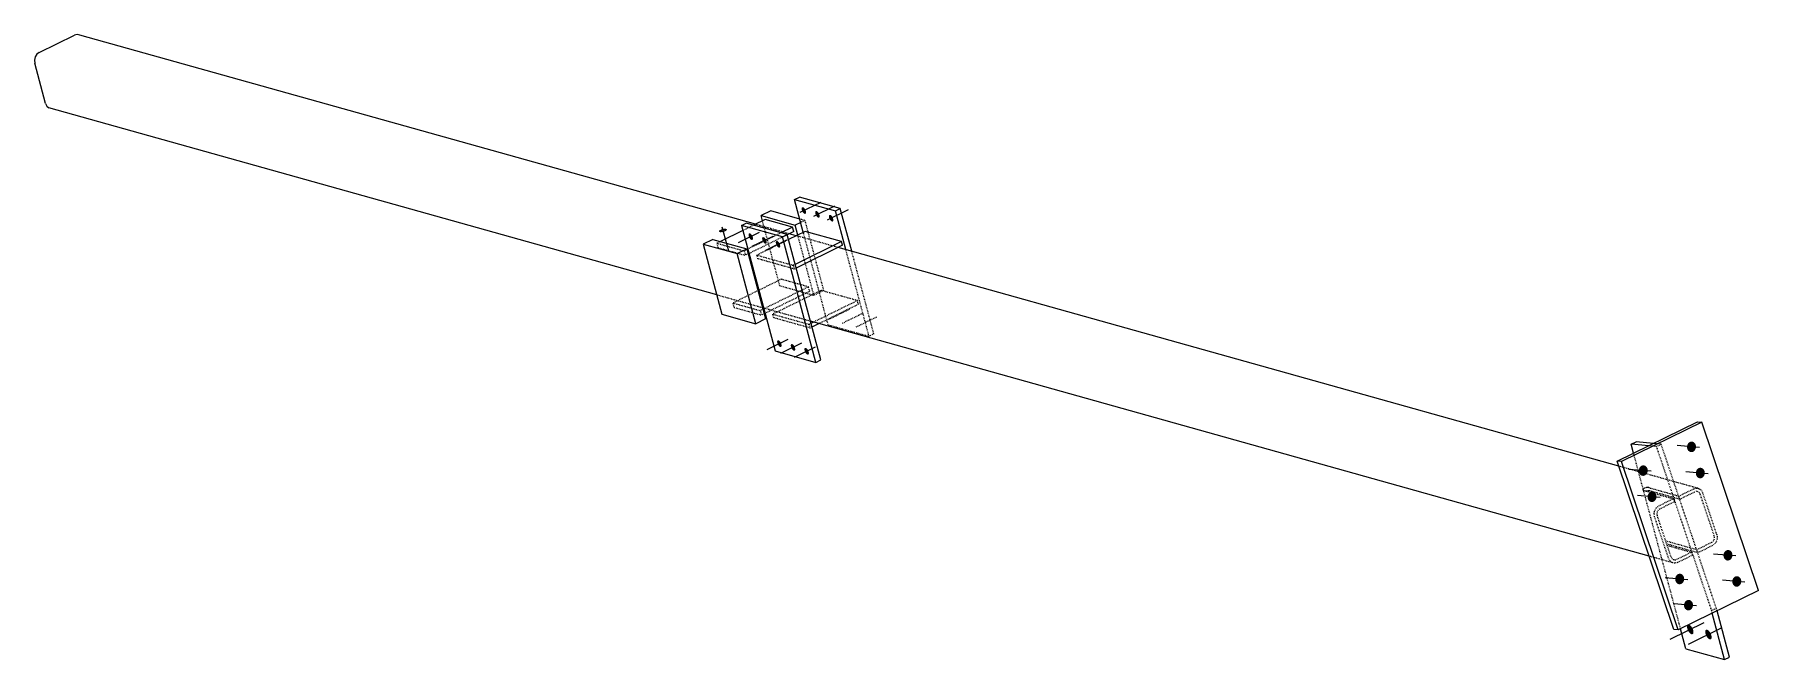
# Model space of a CAD drawing. Header units: millimetres. Extents: x 7 to 46963, y 6 to 1565.
# Drawn here: x 42719 to 46963, y 26 to 1565 of the extents above; entities that cross this region are included whole.
import ezdxf

# ---------------------------------------------------------------- set-up
doc = ezdxf.new("R2010")
doc.units = ezdxf.units.MM
doc.linetypes.add('DXK_LINE_DOT2', pattern=[3.9198, 1.9599, -1.9599])
doc.layers.add('STÅL', color=7, linetype='Continuous')

msp = doc.modelspace()

# ---------------------------------------------------------------- hatches: boundary and pattern name
at = {"layer": 'STÅL', "linetype": 'Continuous'}
for points in [[(44616.5, 1133.2), (44617.2, 1131.5), (44617.8, 1129.7), (44618.1, 1128.1), (44618.2, 1126.6), (44618, 1125.2), (44617.7, 1124.2), (44617.1, 1123.5), (44616.3, 1123.1), (44615.3, 1123), (44614.3, 1123.4), (44613.1, 1124.1), (44612, 1125.1), (44610.9, 1126.3), (44609.8, 1127.8), (44608.9, 1129.4), (44608.2, 1131.2), (44607.6, 1132.9), (44607.3, 1134.5), (44607.2, 1136.1), (44607.4, 1137.4), (44607.8, 1138.4), (44608.4, 1139.1), (44609.2, 1139.5), (44610.1, 1139.6), (44611.2, 1139.2), (44612.3, 1138.6), (44613.4, 1137.6), (44614.6, 1136.3), (44615.6, 1134.8)], [(44650.1, 1123.8), (44650.8, 1122.1), (44651.4, 1120.3), (44651.7, 1118.7), (44651.8, 1117.2), (44651.6, 1115.8), (44651.2, 1114.8), (44650.6, 1114.1), (44649.8, 1113.7), (44648.9, 1113.6), (44647.8, 1114), (44646.7, 1114.7), (44645.6, 1115.6), (44644.4, 1116.9), (44643.4, 1118.4), (44642.5, 1120), (44641.8, 1121.8), (44641.2, 1123.5), (44640.9, 1125.1), (44640.8, 1126.7), (44641, 1128), (44641.3, 1129), (44641.9, 1129.7), (44642.7, 1130.1), (44643.7, 1130.2), (44644.7, 1129.8), (44645.9, 1129.2), (44647, 1128.2), (44648.1, 1126.9), (44649.2, 1125.4)], [(44683.7, 1114.4), (44684.4, 1112.6), (44684.9, 1110.9), (44685.3, 1109.3), (44685.4, 1107.7), (44685.2, 1106.4), (44684.8, 1105.4), (44684.2, 1104.7), (44683.4, 1104.3), (44682.5, 1104.2), (44681.4, 1104.6), (44680.3, 1105.3), (44679.1, 1106.2), (44678, 1107.5), (44677, 1109), (44676.1, 1110.6), (44675.3, 1112.4), (44674.8, 1114.1), (44674.5, 1115.7), (44674.4, 1117.3), (44674.5, 1118.6), (44674.9, 1119.6), (44675.5, 1120.3), (44676.3, 1120.7), (44677.3, 1120.8), (44678.3, 1120.4), (44679.5, 1119.8), (44680.6, 1118.8), (44681.7, 1117.5), (44682.8, 1116)], [(44485.8, 1068.9), (44486.5, 1067.2), (44487.1, 1065.5), (44487.4, 1063.8), (44487.5, 1062.3), (44487.3, 1061), (44486.9, 1060), (44486.3, 1059.2), (44485.5, 1058.8), (44484.6, 1058.8), (44483.5, 1059.1), (44482.4, 1059.8), (44481.3, 1060.8), (44480.1, 1062.1), (44479.1, 1063.6), (44478.2, 1065.2), (44477.5, 1066.9), (44476.9, 1068.6), (44476.6, 1070.3), (44476.5, 1071.8), (44476.7, 1073.1), (44477, 1074.2), (44477.6, 1074.9), (44478.4, 1075.3), (44479.4, 1075.3), (44480.4, 1075), (44481.6, 1074.3), (44482.7, 1073.3), (44483.8, 1072.1), (44484.9, 1070.6)], [(44519.4, 1059.5), (44520.1, 1057.8), (44520.6, 1056.1), (44521, 1054.4), (44521.1, 1052.9), (44520.9, 1051.6), (44520.5, 1050.6), (44519.9, 1049.8), (44519.1, 1049.4), (44518.2, 1049.4), (44517.1, 1049.7), (44516, 1050.4), (44514.8, 1051.4), (44513.7, 1052.7), (44512.7, 1054.2), (44511.8, 1055.8), (44511, 1057.5), (44510.5, 1059.2), (44510.2, 1060.9), (44510.1, 1062.4), (44510.2, 1063.7), (44510.6, 1064.8), (44511.2, 1065.5), (44512, 1065.9), (44513, 1065.9), (44514, 1065.6), (44515.2, 1064.9), (44516.3, 1063.9), (44517.4, 1062.7), (44518.5, 1061.2)], [(44552.9, 1050.1), (44553.7, 1048.4), (44554.2, 1046.7), (44554.5, 1045), (44554.6, 1043.5), (44554.5, 1042.2), (44554.1, 1041.2), (44553.5, 1040.4), (44552.7, 1040), (44551.7, 1040), (44550.7, 1040.3), (44549.6, 1041), (44548.4, 1042), (44547.3, 1043.3), (44546.3, 1044.8), (44545.3, 1046.4), (44544.6, 1048.1), (44544.1, 1049.8), (44543.7, 1051.5), (44543.7, 1053), (44543.8, 1054.3), (44544.2, 1055.4), (44544.8, 1056.1), (44545.6, 1056.5), (44546.5, 1056.5), (44547.6, 1056.2), (44548.7, 1055.5), (44549.9, 1054.5), (44551, 1053.3), (44552, 1051.8)], [(44556.3, 805.7), (44557.1, 804), (44557.6, 802.3), (44557.9, 800.6), (44558, 799.1), (44557.9, 797.8), (44557.5, 796.7), (44556.9, 796), (44556.1, 795.6), (44555.1, 795.6), (44554.1, 795.9), (44552.9, 796.6), (44551.8, 797.6), (44550.7, 798.8), (44549.6, 800.3), (44548.7, 802), (44548, 803.7), (44547.4, 805.4), (44547.1, 807.1), (44547, 808.6), (44547.2, 809.9), (44547.6, 810.9), (44548.2, 811.7), (44549, 812.1), (44549.9, 812.1), (44551, 811.8), (44552.1, 811.1), (44553.3, 810.1), (44554.4, 808.8), (44555.4, 807.3)], [(44589.9, 796.3), (44590.6, 794.6), (44591.2, 792.9), (44591.5, 791.2), (44591.6, 789.7), (44591.4, 788.4), (44591, 787.3), (44590.4, 786.6), (44589.6, 786.2), (44588.7, 786.2), (44587.6, 786.5), (44586.5, 787.2), (44585.4, 788.2), (44584.2, 789.4), (44583.2, 790.9), (44582.3, 792.6), (44581.6, 794.3), (44581, 796), (44580.7, 797.7), (44580.6, 799.2), (44580.8, 800.5), (44581.2, 801.5), (44581.8, 802.3), (44582.5, 802.7), (44583.5, 802.7), (44584.6, 802.4), (44585.7, 801.7), (44586.8, 800.7), (44588, 799.4), (44589, 797.9)], [(44623.5, 786.9), (44624.2, 785.2), (44624.8, 783.5), (44625.1, 781.8), (44625.2, 780.3), (44625, 779), (44624.6, 777.9), (44624, 777.2), (44623.2, 776.8), (44622.3, 776.8), (44621.2, 777.1), (44620.1, 777.8), (44618.9, 778.8), (44617.8, 780), (44616.8, 781.5), (44615.9, 783.2), (44615.1, 784.9), (44614.6, 786.6), (44614.3, 788.3), (44614.2, 789.8), (44614.3, 791.1), (44614.7, 792.1), (44615.3, 792.9), (44616.1, 793.3), (44617.1, 793.3), (44618.1, 793), (44619.3, 792.3), (44620.4, 791.3), (44621.5, 790), (44622.6, 788.5)], [(46787, 550.7), (46787.5, 553.3), (46788.4, 555.8), (46789.8, 558.1), (46791.5, 560), (46793.5, 561.4), (46795.7, 562.3), (46798, 562.7), (46800.3, 562.5), (46802.5, 561.7), (46804.5, 560.5), (46806.2, 558.7), (46807.6, 556.6), (46808.5, 554.1), (46809, 551.5), (46809, 548.8), (46808.5, 546.1), (46807.6, 543.6), (46806.3, 541.3), (46804.6, 539.5), (46802.6, 538), (46800.4, 537.1), (46798.1, 536.7), (46795.8, 536.9), (46793.6, 537.7), (46791.6, 539), (46789.8, 540.7), (46788.5, 542.9), (46787.5, 545.3), (46787, 547.9)], [(46668.2, 492.3), (46668.6, 494.9), (46669.6, 497.4), (46670.9, 499.7), (46672.6, 501.6), (46674.6, 503), (46676.8, 503.9), (46679.1, 504.3), (46681.4, 504.1), (46683.6, 503.4), (46685.6, 502.1), (46687.4, 500.3), (46688.7, 498.2), (46689.7, 495.7), (46690.2, 493.1), (46690.2, 490.4), (46689.7, 487.7), (46688.8, 485.2), (46687.4, 482.9), (46685.7, 481.1), (46683.7, 479.6), (46681.5, 478.7), (46679.2, 478.3), (46676.9, 478.5), (46674.7, 479.3), (46672.7, 480.6), (46671, 482.3), (46669.6, 484.5), (46668.7, 486.9), (46668.2, 489.5)], [(46808.7, 486.3), (46809.2, 488.9), (46810.1, 491.4), (46811.4, 493.7), (46813.1, 495.6), (46815.1, 497), (46817.3, 497.9), (46819.6, 498.3), (46821.9, 498.1), (46824.1, 497.3), (46826.1, 496.1), (46827.9, 494.3), (46829.2, 492.2), (46830.2, 489.7), (46830.7, 487.1), (46830.7, 484.4), (46830.2, 481.7), (46829.3, 479.2), (46827.9, 476.9), (46826.2, 475.1), (46824.2, 473.6), (46822, 472.7), (46819.7, 472.3), (46817.4, 472.5), (46815.2, 473.3), (46813.2, 474.6), (46811.5, 476.3), (46810.1, 478.5), (46809.2, 480.9), (46808.7, 483.5)], [(46689.8, 427.9), (46690.3, 430.5), (46691.2, 433), (46692.6, 435.3), (46694.3, 437.2), (46696.3, 438.6), (46698.5, 439.5), (46700.8, 439.9), (46703.1, 439.7), (46705.3, 439), (46707.3, 437.7), (46709, 435.9), (46710.4, 433.8), (46711.3, 431.3), (46711.8, 428.7), (46711.8, 426), (46711.4, 423.3), (46710.4, 420.8), (46709.1, 418.5), (46707.4, 416.7), (46705.4, 415.2), (46703.2, 414.3), (46700.9, 413.9), (46698.6, 414.1), (46696.4, 414.9), (46694.4, 416.2), (46692.7, 417.9), (46691.3, 420.1), (46690.3, 422.5), (46689.9, 425.1)], [(46876.8, 283.9), (46877.3, 286.5), (46878.2, 289), (46879.5, 291.3), (46881.3, 293.2), (46883.3, 294.6), (46885.4, 295.5), (46887.7, 295.9), (46890, 295.7), (46892.2, 294.9), (46894.3, 293.7), (46896, 291.9), (46897.3, 289.8), (46898.3, 287.3), (46898.8, 284.7), (46898.8, 282), (46898.3, 279.3), (46897.4, 276.8), (46896, 274.5), (46894.3, 272.7), (46892.3, 271.2), (46890.1, 270.3), (46887.8, 269.9), (46885.5, 270.1), (46883.3, 270.9), (46881.3, 272.2), (46879.6, 273.9), (46878.2, 276.1), (46877.3, 278.5), (46876.8, 281.1)], [(46758, 225.5), (46758.4, 228.1), (46759.4, 230.6), (46760.7, 232.9), (46762.4, 234.8), (46764.4, 236.2), (46766.6, 237.1), (46768.9, 237.5), (46771.2, 237.3), (46773.4, 236.5), (46775.4, 235.3), (46777.1, 233.5), (46778.5, 231.4), (46779.5, 228.9), (46779.9, 226.3), (46780, 223.6), (46779.5, 220.9), (46778.6, 218.4), (46777.2, 216.1), (46775.5, 214.3), (46773.5, 212.8), (46771.3, 211.9), (46769, 211.5), (46766.7, 211.7), (46764.5, 212.5), (46762.5, 213.8), (46760.8, 215.5), (46759.4, 217.7), (46758.5, 220.1), (46758, 222.7)], [(46898.5, 219.5), (46898.9, 222.1), (46899.9, 224.6), (46901.2, 226.9), (46902.9, 228.8), (46904.9, 230.2), (46907.1, 231.1), (46909.4, 231.5), (46911.7, 231.3), (46913.9, 230.5), (46915.9, 229.3), (46917.7, 227.5), (46919, 225.4), (46920, 222.9), (46920.5, 220.3), (46920.5, 217.6), (46920, 214.9), (46919.1, 212.4), (46917.7, 210.1), (46916, 208.3), (46914, 206.8), (46911.8, 205.9), (46909.5, 205.5), (46907.2, 205.7), (46905, 206.5), (46903, 207.8), (46901.3, 209.5), (46899.9, 211.7), (46899, 214.1), (46898.5, 216.7)], [(46779.6, 161.1), (46780.1, 163.7), (46781, 166.2), (46782.4, 168.5), (46784.1, 170.4), (46786.1, 171.8), (46788.3, 172.7), (46790.6, 173.1), (46792.9, 172.9), (46795.1, 172.1), (46797.1, 170.9), (46798.8, 169.1), (46800.2, 167), (46801.1, 164.5), (46801.6, 161.9), (46801.6, 159.2), (46801.2, 156.5), (46800.2, 154), (46798.9, 151.7), (46797.2, 149.9), (46795.2, 148.4), (46793, 147.5), (46790.7, 147.1), (46788.4, 147.3), (46786.2, 148.1), (46784.2, 149.4), (46782.4, 151.1), (46781.1, 153.3), (46780.1, 155.7), (46779.6, 158.3)], [(46800.4, 103.1), (46801.5, 100.7), (46802.3, 98.2), (46802.7, 95.8), (46802.9, 93.6), (46802.6, 91.7), (46802.1, 90.2), (46801.2, 89.1), (46800.1, 88.6), (46798.7, 88.5), (46797.2, 89), (46795.5, 90), (46793.9, 91.4), (46792.3, 93.2), (46790.8, 95.4), (46789.4, 97.8), (46788.4, 100.2), (46787.6, 102.7), (46787.1, 105.1), (46787, 107.3), (46787.2, 109.2), (46787.8, 110.7), (46788.7, 111.8), (46789.8, 112.3), (46791.2, 112.4), (46792.7, 111.9), (46794.3, 110.9), (46796, 109.5), (46797.6, 107.7), (46799.1, 105.5)], [(46845.2, 90.6), (46846.3, 88.1), (46847, 85.6), (46847.5, 83.2), (46847.6, 81), (46847.4, 79.2), (46846.8, 77.6), (46846, 76.6), (46844.8, 76), (46843.5, 76), (46841.9, 76.5), (46840.3, 77.4), (46838.6, 78.9), (46837, 80.7), (46835.5, 82.9), (46834.2, 85.2), (46833.1, 87.7), (46832.4, 90.2), (46831.9, 92.6), (46831.8, 94.8), (46832, 96.7), (46832.5, 98.2), (46833.4, 99.2), (46834.6, 99.8), (46835.9, 99.8), (46837.5, 99.4), (46839.1, 98.4), (46840.8, 96.9), (46842.4, 95.1), (46843.9, 93)]]:
    msp.add_hatch(color=96, dxfattribs=at).paths.add_polyline_path(points)

# ---------------------------------------------------------------- linework, layer by layer
at = {"layer": 'STÅL', "color": 2, "linetype": 'Continuous'}
for p, q in [((42730.3, 1520.1), (42817.5, 1563)), ((42823.9, 1564.6), (42817.5, 1563)), ((42830.1, 1563.2), (42823.9, 1564.6)), ((44493.6, 1097.4), (42830.1, 1563.2)), ((42720.6, 1509.3), (42718.7, 1501.7)), ((42718.7, 1501.7), (42719.4, 1494.2)), ((42746.1, 1394.4), (42719.4, 1494.2)), ((42724.7, 1515.8), (42720.6, 1509.3)), ((42730.3, 1520.1), (42724.7, 1515.8)), ((42746.1, 1394.4), (42749.2, 1388)), ((42749.2, 1388), (42754.2, 1383.8)), ((44398.3, 923.5), (42754.2, 1383.8)), ((44589.8, 1158.7), (44601.7, 1164.5)), ((44589.8, 1158.7), (44690.6, 1130.5)), ((44611.5, 1077.7), (44589.8, 1158.7)), ((44702.5, 1136.3), (44601.7, 1164.5)), ((44517.7, 1109.2), (44489.2, 1095.2)), ((44531.1, 1130.5), (44507.3, 1118.8)), ((44510.8, 1105.8), (44507.3, 1118.8)), ((44507.3, 1118.8), (44591.3, 1095.3)), ((44584.8, 1090.4), (44517.7, 1109.2)), ((44602.8, 1110.4), (44531.1, 1130.5)), ((44690.6, 1130.5), (44702.5, 1136.3)), ((44716.1, 1035.1), (44690.6, 1130.5)), ((44730.7, 1031), (44702.5, 1136.3)), ((44462.4, 1082.1), (44407.6, 1055.1)), ((44459.1, 1094.5), (44471, 1100.3)), ((44559.9, 1066.3), (44459.1, 1094.5)), ((44459.1, 1094.5), (44541.8, 785.9)), ((44571.7, 1072.1), (44471, 1100.3)), ((44584.8, 1090.4), (44556.3, 1076.4)), ((44559.9, 1066.3), (44571.7, 1072.1)), ((44642.5, 757.6), (44559.9, 1066.3)), ((44654.4, 763.5), (44571.7, 1072.1)), ((44587.8, 1079.5), (44571.8, 1071.7)), ((44616.1, 1080), (44575, 1059.8)), ((44594.2, 1069.2), (44576.7, 1074.1)), ((44587.8, 1079.5), (44584.8, 1090.4)), ((44605, 1102.1), (44591.3, 1095.3)), ((44597.8, 1071), (44591.3, 1095.3)), ((44705.7, 1054.9), (44616.1, 1080)), ((44388.5, 1060.4), (44364.7, 1048.8)), ((44364.7, 1048.8), (44411, 876.3)), ((44364.7, 1048.8), (44448.7, 1025.2)), ((44388.5, 1060.4), (44472.5, 1036.9)), ((44448.7, 1025.2), (44472.5, 1036.9)), ((44494.9, 852.8), (44448.7, 1025.2)), ((44472.5, 1036.9), (44518.7, 864.5)), ((44474.7, 1036.3), (44472.9, 1035.4)), ((44477.6, 1025.4), (44475.8, 1024.5)), ((44705.7, 1054.9), (44591.4, 998.8)), ((44708.1, 1045.8), (44593.8, 989.7)), ((46619.1, 502.2), (44697.1, 1040.4)), ((44708.1, 1045.8), (44705.7, 1054.9)), ((44513.6, 891.2), (44511.3, 891.8)), ((44411, 876.3), (44494.9, 852.8)), ((44518.7, 864.5), (44494.9, 852.8)), ((44514.1, 889.2), (44512.3, 888.3)), ((44517, 878.3), (44515.2, 877.4)), ((46693.7, 280.8), (44628.9, 858.9)), ((44636.7, 856.7), (44630.3, 853.5)), ((44650.1, 853), (44632.7, 844.4)), ((44541.8, 785.9), (44642.5, 757.6)), ((44642.5, 757.6), (44654.4, 763.5)), ((46615.1, 514.2), (46813.2, 611.5)), ((46823.7, 610.6), (46625.6, 513.3)), ((46813.2, 611.5), (46823.7, 610.6)), ((46963, 196.6), (46823.7, 610.6)), ((46649.6, 556), (46661.5, 561.8)), ((46655.5, 534), (46649.6, 556)), ((46692.7, 552.3), (46649.6, 556)), ((46704.6, 558.1), (46661.5, 561.8)), ((46754.4, 100.2), (46615.1, 514.2)), ((46625.6, 513.3), (46615.1, 514.2)), ((46764.9, 99.3), (46625.6, 513.3)), ((46963, 196.6), (46764.9, 99.3)), ((46879.5, 26.4), (46848.9, 140.5)), ((46891.4, 32.2), (46860.8, 146.3)), ((46764.9, 99.3), (46754.4, 100.2)), ((46784.3, 53), (46771.1, 102.3)), ((46784.3, 53), (46879.5, 26.4)), ((46879.5, 26.4), (46891.4, 32.2))]:
    msp.add_line(p, q, dxfattribs=at)
at = {"layer": 'STÅL', "color": 96, "linetype": 'Continuous'}
for p, q in [((44604, 1127), (44655.5, 1152.3)), ((44637.6, 1117.6), (44689.1, 1142.9)), ((44671.2, 1108.2), (44722.6, 1133.5)), ((44406, 1081.1), (44407.1, 1082.4)), ((44406.1, 1080), (44406, 1081.1)), ((44407.3, 1079.3), (44406.1, 1080)), ((44406.9, 1081.3), (44407.9, 1082.4)), ((44407, 1080.3), (44406.9, 1081.3)), ((44408.1, 1079.7), (44407, 1080.3)), ((44409.5, 1079.1), (44407.3, 1079.3)), ((44407.3, 1079.3), (44407.3, 1079.3)), ((44407.9, 1082.4), (44409.7, 1083.5)), ((44410, 1079.5), (44408.1, 1079.7)), ((44408.1, 1079.7), (44408.1, 1079.7)), ((44412.3, 1079.4), (44409.5, 1079.1)), ((44409.7, 1083.5), (44412.1, 1084.5)), ((44409.7, 1083.5), (44409.7, 1083.5)), ((44412.5, 1079.7), (44410, 1079.5)), ((44411.2, 1091.5), (44427, 1032.5)), ((44412.1, 1084.5), (44414.8, 1085.1)), ((44415.3, 1080.1), (44412.3, 1079.4)), ((44415.1, 1080.4), (44412.5, 1079.7)), ((44414.8, 1085.1), (44417.2, 1085.4)), ((44414.9, 1085.5), (44417.8, 1085.8)), ((44417.5, 1081.3), (44415.1, 1080.4)), ((44418.1, 1081.2), (44415.3, 1080.1)), ((44417.2, 1085.4), (44419.2, 1085.2)), ((44419.4, 1082.5), (44417.5, 1081.3)), ((44417.5, 1081.3), (44417.5, 1081.3)), ((44417.8, 1085.8), (44420, 1085.6)), ((44420.2, 1082.5), (44418.1, 1081.2)), ((44418.1, 1081.2), (44418.1, 1081.2)), ((44419.2, 1085.2), (44419.2, 1085.2)), ((44419.2, 1085.2), (44420.2, 1084.5)), ((44420.3, 1083.6), (44419.4, 1082.5)), ((44420, 1085.6), (44420, 1085.6)), ((44420, 1085.6), (44421.2, 1084.8)), ((44420.2, 1084.5), (44420.3, 1083.6)), ((44421.3, 1083.8), (44420.2, 1082.5)), ((44421.2, 1084.8), (44421.3, 1083.8)), ((44502.6, 1077.2), (44451.1, 1051.9)), ((44536.2, 1067.8), (44484.7, 1042.5)), ((44569.7, 1058.4), (44518.2, 1033.1)), ((44573.1, 814), (44521.6, 788.7)), ((44606.7, 804.6), (44555.2, 779.3)), ((44640.3, 795.2), (44588.8, 769.9)), ((46817.7, 548), (46762.5, 552.8)), ((46698.9, 489.6), (46643.7, 494.4)), ((46839.4, 483.6), (46784.2, 488.4)), ((46720.6, 425.2), (46665.4, 430)), ((46907.5, 281.2), (46852.3, 286)), ((46788.7, 222.8), (46733.5, 227.6)), ((46929.2, 216.8), (46874, 221.6)), ((46810.3, 158.4), (46755.1, 163.2)), ((46828.2, 116.8), (46745, 75.9)), ((46873, 104.3), (46789.8, 63.4))]:
    msp.add_line(p, q, dxfattribs=at)
at = {"layer": 'STÅL', "color": 7, "linetype": 'DXK_LINE_DOT2'}
for p, q in [((44553.6, 946.4), (44510.8, 1105.8)), ((44615.1, 1107), (44602.8, 1110.4)), ((44615.1, 1107), (44605, 1102.1)), ((44615.1, 1107), (44661.3, 934.5)), ((44489.2, 1095.2), (44462.4, 1082.1)), ((44556.3, 1076.4), (44474.7, 1036.3)), ((44571.8, 1071.7), (44477.6, 1025.4)), ((44576.7, 1074.1), (44493.6, 1097.4)), ((44697.1, 1040.4), (44594.2, 1069.2)), ((44637.5, 922.9), (44597.8, 1071)), ((44672.5, 850.1), (44611.5, 1077.7)), ((44407.6, 1055.1), (44398.9, 1050.8)), ((44398.9, 1050.8), (44466, 1032)), ((44401.8, 1039.9), (44398.9, 1050.8)), ((44401.8, 1039.9), (44468.9, 1021.1)), ((44472.9, 1035.4), (44466, 1032)), ((44466, 1032), (44468.9, 1021.1)), ((44475.8, 1024.5), (44468.9, 1021.1)), ((44575, 1059.8), (44497.3, 1021.6)), ((44497.3, 1021.6), (44586.8, 996.5)), ((44499.7, 1012.5), (44497.3, 1021.6)), ((44773.3, 821.9), (44716.1, 1035.1)), ((44785.1, 827.7), (44730.7, 1031)), ((44589.2, 987.4), (44499.7, 1012.5)), ((44591.4, 998.8), (44586.8, 996.5)), ((44586.8, 996.5), (44589.2, 987.4)), ((44593.8, 989.7), (44589.2, 987.4)), ((44557.1, 962.2), (44438.3, 903.8)), ((44624.2, 943.4), (44514.1, 889.2)), ((44655, 934.7), (44536.2, 876.3)), ((44553.6, 946.4), (44637.5, 922.9)), ((44624.2, 943.4), (44557.1, 962.2)), ((44627.2, 932.5), (44624.2, 943.4)), ((44661.3, 934.5), (44637.5, 922.9)), ((44744.6, 909.7), (44655, 934.7)), ((44511.3, 891.8), (44398.3, 923.5)), ((44438.3, 903.8), (44505.4, 885)), ((44441.2, 892.9), (44438.3, 903.8)), ((44441.2, 892.9), (44508.3, 874.1)), ((44627.2, 932.5), (44517, 878.3)), ((44744.6, 909.7), (44636.7, 856.7)), ((44747, 900.6), (44650.1, 853)), ((44747, 900.6), (44744.6, 909.7)), ((44512.3, 888.3), (44505.4, 885)), ((44505.4, 885), (44508.3, 874.1)), ((44515.2, 877.4), (44508.3, 874.1)), ((44628.9, 858.9), (44513.6, 891.2)), ((44536.2, 876.3), (44625.7, 851.3)), ((44538.6, 867.3), (44536.2, 876.3)), ((44628.2, 842.2), (44538.6, 867.3)), ((44630.3, 853.5), (44625.7, 851.3)), ((44625.7, 851.3), (44628.2, 842.2)), ((44672.5, 850.1), (44773.3, 821.9)), ((44632.7, 844.4), (44628.2, 842.2)), ((44785.1, 827.7), (44773.3, 821.9)), ((46711.3, 550.7), (46692.7, 552.3)), ((46723.2, 556.5), (46704.6, 558.1)), ((46711.3, 550.7), (46723.2, 556.5)), ((46859.1, 152.8), (46723.2, 556.5)), ((46771.1, 102.3), (46655.5, 534)), ((46711.3, 550.7), (46847.2, 146.9)), ((46817, 446.8), (46619.1, 502.2)), ((46679, 446.1), (46677.9, 444.8)), ((46677.9, 444.8), (46677.9, 443.6)), ((46677.9, 443.6), (46679.2, 442.9)), ((46681.2, 447.5), (46679, 446.1)), ((46679.2, 442.9), (46753.7, 422)), ((46684.2, 448.7), (46681.2, 447.5)), ((46687.4, 449.5), (46684.2, 448.7)), ((46685.4, 441.1), (46686.1, 441.4)), ((46686.1, 441.4), (46689.3, 442.2)), ((46690.4, 449.7), (46687.4, 449.5)), ((46689.3, 442.2), (46692.3, 442.5)), ((46692.7, 449.5), (46690.4, 449.7)), ((46692.3, 442.5), (46694.7, 442.2)), ((46692.7, 449.5), (46767.1, 428.6)), ((46694.7, 442.2), (46769.6, 421.2)), ((46767.1, 428.6), (46804, 446.8)), ((46769.6, 421.2), (46767.1, 428.6)), ((46769.6, 421.2), (46806.5, 439.3)), ((46804, 446.8), (46810.5, 448.3)), ((46810.4, 440.3), (46806.5, 439.3)), ((46814.3, 439.4), (46810.4, 440.3)), ((46810.5, 448.3), (46817, 446.8)), ((46817.6, 436.8), (46814.3, 439.4)), ((46817, 446.8), (46822.5, 442.5)), ((46819.7, 432.9), (46817.6, 436.8)), ((46854, 330.9), (46819.7, 432.9)), ((46822.5, 442.5), (46826.1, 436)), ((46860.4, 334), (46826.1, 436)), ((46706, 385.3), (46707.5, 393)), ((46707.2, 377.6), (46706, 385.3)), ((46707.5, 393), (46711.2, 399.5)), ((46711.2, 399.5), (46716.8, 403.9)), ((46713.7, 389.9), (46712.9, 385.3)), ((46712.9, 385.3), (46713.6, 380.7)), ((46716, 393.9), (46713.7, 389.9)), ((46719.3, 396.5), (46716, 393.9)), ((46753.7, 422), (46716.8, 403.9)), ((46756.2, 414.6), (46719.3, 396.5)), ((46753.7, 422), (46756.2, 414.6)), ((46741.5, 275.6), (46707.2, 377.6)), ((46747.9, 278.8), (46713.6, 380.7)), ((46734.5, 318.6), (46811.4, 297)), ((46737, 311.2), (46813.9, 289.6)), ((46738.3, 307.1), (46798, 290.4)), ((46811.4, 297), (46848.3, 315.1)), ((46813.9, 289.6), (46850.8, 307.7)), ((46848.3, 315.1), (46851.6, 317.8)), ((46856.4, 312.1), (46850.8, 307.7)), ((46851.6, 317.8), (46853.9, 321.7)), ((46853.9, 321.7), (46854.8, 326.3)), ((46854.8, 326.3), (46854, 330.9)), ((46860.1, 318.6), (46856.4, 312.1)), ((46861.6, 326.4), (46860.1, 318.6)), ((46860.4, 334), (46861.6, 326.4)), ((46750.6, 264.8), (46693.7, 280.8)), ((46745.1, 269.1), (46741.5, 275.6)), ((46750.6, 264.8), (46745.1, 269.1)), ((46747.9, 278.8), (46750, 274.9)), ((46750, 274.9), (46753.3, 272.3)), ((46757.1, 263.3), (46750.6, 264.8)), ((46753.3, 272.3), (46757.2, 271.4)), ((46763.6, 264.9), (46757.1, 263.3)), ((46757.2, 271.4), (46761.1, 272.3)), ((46798, 290.4), (46761.1, 272.3)), ((46800.5, 283), (46763.6, 264.9)), ((46798, 290.4), (46800.5, 283)), ((46811.4, 297), (46813.9, 289.6)), ((46847.2, 146.9), (46859.1, 152.8)), ((46848.9, 140.5), (46847.2, 146.9)), ((46860.8, 146.3), (46859.1, 152.8))]:
    msp.add_line(p, q, dxfattribs=at)
at = {"layer": 'STÅL', "color": 96, "linetype": 'DXK_LINE_DOT2'}
for p, q in [((44674.5, 863.8), (44726, 889.1)), ((44708.1, 854.4), (44759.6, 879.7)), ((44741.7, 845), (44793.2, 870.3))]:
    msp.add_line(p, q, dxfattribs=at)

doc.saveas('drawing.dxf')
